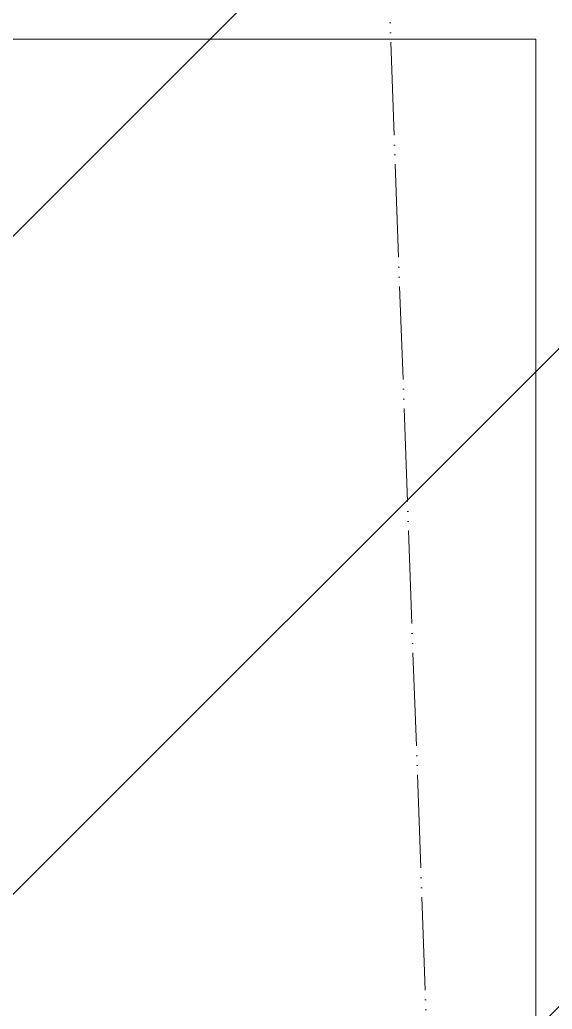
# Model space of a CAD drawing. Header units: millimetres. Extents: x -10051 to 73829, y -4843 to 44223.
# Drawn here: x 38270.6 to 38356.4, y 4415.9 to 4575.4 of the extents above; entities that cross this region are included whole.
import ezdxf

# ---------------------------------------------------------------- set-up
doc = ezdxf.new("R2010")
doc.units = ezdxf.units.MM
doc.linetypes.add('ADSK_Штрихпунктирная 2 точки_ш15 п1_5 п1_5 п1_5', pattern=[19.5, 15, -1.5, 0, -1.5, 0, -1.5])
for name, color, linetype, lineweight in [('Аннотация', 7, 'Continuous', 20), ('Отметки', 7, 'Continuous', 9), ('Потолки штриховка', 7, 'Continuous', 9)]:
    doc.layers.add(name, color=color, linetype=linetype, lineweight=lineweight)
doc.layers.add('Линии', color=7, linetype='Continuous', lineweight=9, true_color=0x00a600)

# ---------------------------------------------------------------- blocks, each defined once
blk = doc.blocks.new('Высотные отметки - Рамка-12095-План потолков 4-го этажа')
at = {"layer": 'Аннотация'}
for p, q in [((-6.5, 5), (6.5, 5)), ((6.5, 5), (6.5, 0))]:
    blk.add_line(p, q, dxfattribs=at)

msp = doc.modelspace()

# ---------------------------------------------------------------- hatches: boundary and pattern name
at = {"layer": 'Потолки штриховка', "lineweight": 18, "true_color": 0x787878}
h = msp.add_hatch(dxfattribs=at)
h.set_pattern_fill('FP_47', color=8, style=0, pattern_type=2)
h.set_pattern_definition([(45, (0, 0), (-53.03301, 53.03301), [])])
h.paths.add_polyline_path([(38414.835, 2450.232), (38414.209, 4641.238), (38184.835, 4641.238), (38185.462, 2450.232), (38205.863, 2450.232)])
h.paths.add_polyline_path([(35864.835, 2450.232), (35864.835, 4641.238), (35634.835, 4641.238), (35634.835, 2450.232), (35636.081, 2450.232)])

# ---------------------------------------------------------------- linework, layer by layer
at = {"layer": 'Линии', "color": 7, "linetype": 'ADSK_Штрихпунктирная 2 точки_ш15 п1_5 п1_5 п1_5'}
msp.add_line((38414.835, 2253.428), (38184.835, 8565.209), dxfattribs=at)

# ---------------------------------------------------------------- block references
at = {"layer": 'Отметки', "lineweight": 20, "xscale": 99.99999999999993, "yscale": 99.99999999999993, "zscale": 99.99999999999993}
msp.add_blockref('Высотные отметки - Рамка-12095-План потолков 4-го этажа', (37703.718, 4072.266), dxfattribs=at)

doc.saveas('drawing.dxf')
